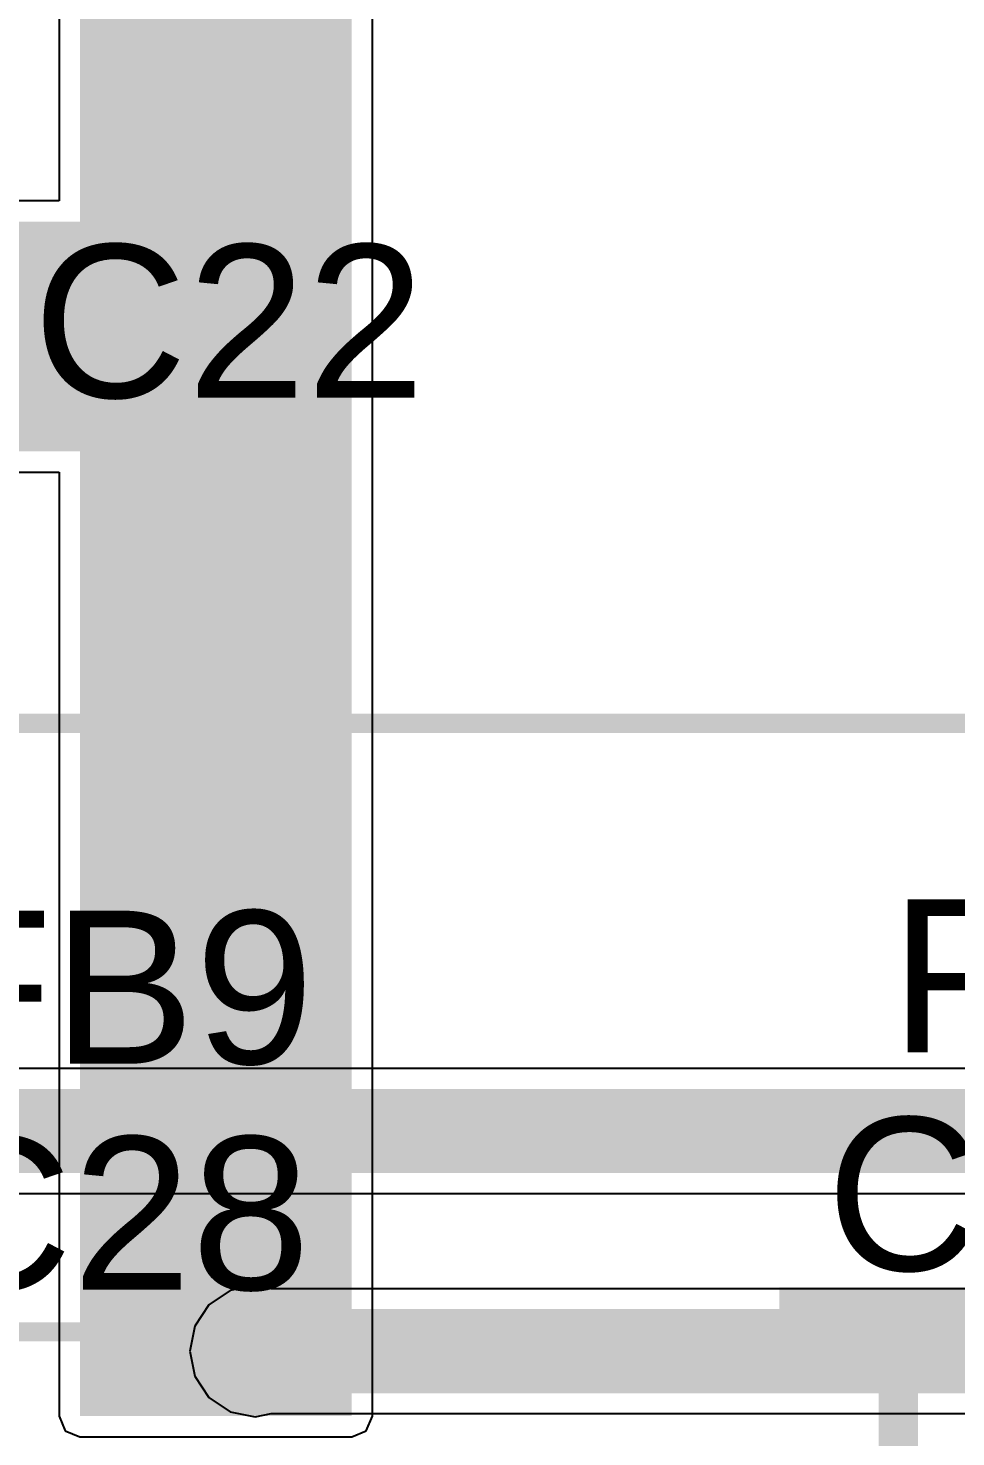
# Model space of a CAD drawing. Header units: millimetres. Extents: x -0.26 to 4.68, y -0.29 to 2.93.
# Drawn here: x 1.9485 to 2.1908, y 0.4526 to 0.8205 of the extents above; entities that cross this region are included whole.
import ezdxf

# ---------------------------------------------------------------- set-up
doc = ezdxf.new("R2010")
doc.units = ezdxf.units.MM
doc.header["$MEASUREMENT"] = 0
for name, color, linetype in [('BottomLayer', 5, 'Continuous'), ('BottomSolder', 6, 'Continuous'), ('Mechanical1', 6, 'Continuous'), ('TopLayer', 1, 'Continuous'), ('TopOverlay', 2, 'Continuous'), ('TopSolder', 216, 'Continuous'), ('ViaHoleLayer', 16, 'Continuous')]:
    doc.layers.add(name, color=color, linetype=linetype)
doc.styles.add('Arial', font='', dxfattribs={"height": 0.2})
doc.styles.get('Arial').set_extended_font_data('Arial')

# ---------------------------------------------------------------- blocks, each defined once
blk = doc.blocks.new('ZIO_101954_95')
at = {"layer": 'Mechanical1', "const_width": 0.005}
blk.add_lwpolyline([(-0.719, -1.74), (0.719, -1.74)], dxfattribs=at)
blk = doc.blocks.new('1_5_____RGB_OLED_97')
at = {"layer": 'Mechanical1', "const_width": 0.005}
blk.add_lwpolyline([(-0.7399999, 0.1099999), (-0.74, -1.6660001)], dxfattribs=at)

msp = doc.modelspace()

# ---------------------------------------------------------------- hatches: boundary and pattern name
at = {"layer": 'BottomLayer'}
h = msp.add_hatch(color=5, dxfattribs=at)
edge = h.paths.add_edge_path()
edge.add_arc((2.0078226, 0.4749486), 0.011811, 0, 360)
at = {"layer": 'BottomSolder'}
h = msp.add_hatch(color=6, dxfattribs=at)
edge = h.paths.add_edge_path()
edge.add_arc((2.0078226, 0.4749486), 0.0059055, 0, 360)
at = {"layer": 'TopLayer'}
for points in [[(1.962, 0.458), (2.033, 0.458), (2.033, 0.9319486), (1.962, 0.9319486)], [(1.8938226, 0.71), (1.997, 0.71), (1.997, 0.77), (1.8938226, 0.77)]]:
    msp.add_hatch(color=1, dxfattribs=at).paths.add_polyline_path(points)
h = msp.add_hatch(color=1, dxfattribs=at)
edge = h.paths.add_edge_path()
edge.add_arc((2.0078226, 0.4749486), 0.011811, 0, 360)
at = {"layer": 'TopSolder'}
h = msp.add_hatch(color=216, dxfattribs=at)
edge = h.paths.add_edge_path()
edge.add_arc((2.0078226, 0.4749486), 0.0059055, 0, 360)
at = {"layer": 'ViaHoleLayer'}
h = msp.add_hatch(color=16, dxfattribs=at)
edge = h.paths.add_edge_path()
edge.add_arc((2.0078226, 0.4749486), 0.0059055, 0, 360)

# ---------------------------------------------------------------- linework, layer by layer
at = {"layer": 'BottomLayer'}
for p, q in [((2.2165653, 0.5487621), (1.7906666, 0.5487621)), ((1.7906666, 0.5161351), (2.3949786, 0.5161351)), ((2.0012633, 0.4907842), (1.9957026, 0.4870686)), ((2.0078226, 0.4920889), (2.0012633, 0.4907842)), ((2.0119793, 0.4912621), (2.0078226, 0.4920889)), ((2.5290653, 0.4912621), (2.0119793, 0.4912621)), ((1.9957026, 0.4870686), (1.991987, 0.4815079)), ((1.991987, 0.4815079), (1.9906823, 0.4749486)), ((1.9906823, 0.4749486), (1.991987, 0.4683893)), ((1.991987, 0.4683893), (1.9957026, 0.4628286)), ((1.9957026, 0.4628286), (2.0012633, 0.459113)), ((2.0012633, 0.459113), (2.0078226, 0.4578083)), ((2.0078226, 0.4578083), (2.0119793, 0.4586351)), ((2.0119793, 0.4586351), (3.2256659, 0.4586351))]:
    msp.add_line(p, q, dxfattribs=at)
at = {"layer": 'BottomLayer', "const_width": 0.022}
for points in [[(1.7758226, 0.5324486), (2.2233226, 0.5324486)], [(2.0082615, 0.4749486), (2.5358226, 0.4749486)]]:
    msp.add_lwpolyline(points, dxfattribs=at)
at = {"layer": 'BottomLayer', "const_width": 0.011}
msp.add_lwpolyline([(2.0027615, 0.4749486, 1), (2.0137615, 0.4749486, 1)], format="xyb", close=True, dxfattribs=at)
at = {"layer": 'TopLayer'}
for p, q in [((2.038412, 0.458), (2.038412, 0.9319486)), ((1.956588, 0.8775366), (1.956588, 0.775412)), ((1.956588, 0.775412), (1.9433226, 0.775412)), ((1.8938226, 0.704588), (1.956588, 0.704588)), ((1.956588, 0.704588), (1.956588, 0.458)), ((1.956588, 0.458), (1.9581731, 0.4541731)), ((2.0368269, 0.4541731), (2.038412, 0.458)), ((1.9581731, 0.4541731), (1.962, 0.452588)), ((1.962, 0.452588), (2.033, 0.452588)), ((2.033, 0.452588), (2.0368269, 0.4541731))]:
    msp.add_line(p, q, dxfattribs=at)

# ---------------------------------------------------------------- block references
msp.add_blockref('ZIO_101954_95', (2.244999, 2.219996))
at = {"rotation": 90}
msp.add_blockref('1_5_____RGB_OLED_97', (1.4668226, 1.3789486), dxfattribs=at)

# ---------------------------------------------------------------- texts
at = {"layer": 'TopOverlay', "style": 'Arial'}
for s, p in [('C22', (1.9496839, 0.7240065)), ('FB4', (2.1736839, 0.5530065)), ('FB9', (1.9206839, 0.5500065)), ('C14', (2.1570162, 0.4960065)), ('C28', (1.9196839, 0.4910065))]:
    msp.add_text(s, height=0.04, dxfattribs=at).set_placement(p)
msp.add_text('-TH3+', height=0.0787402, rotation=360, dxfattribs=at).set_placement((2.1056226, 0.4128702))

doc.saveas('drawing.dxf')
